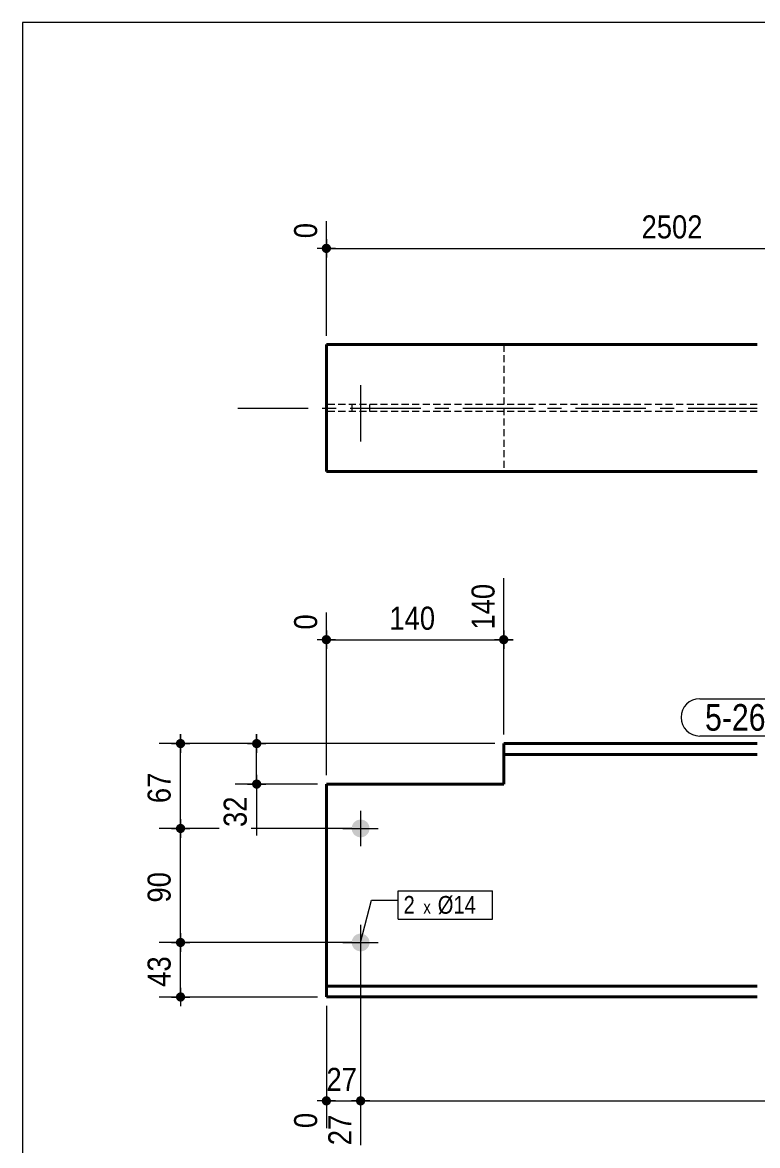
# Model space of a CAD drawing. Header units: millimetres. Extents: x 2 to 287, y 5 to 195.
# Drawn here: x 5 to 87.9, y 68.4 to 195 of the extents above; entities that cross this region are included whole.
import ezdxf

# ---------------------------------------------------------------- set-up
doc = ezdxf.new("R2010")
doc.units = ezdxf.units.MM
for name, pattern in [('AXES', [12.7, 7.9375, -1.5875, 1.5875, -1.5875]), ('CACHE2', [1.190625, 0.79375, -0.396875]), ('INTERROMPUX2', [9.525, 6.35, -3.175])]:
    doc.linetypes.add(name, pattern=pattern)
for name, color, linetype, lineweight in [('Axe', 1, 'Continuous', 0), ('Boulon', 7, 'Continuous', 0), ('Cache', 7, 'Continuous', 0), ('Cotation', 7, 'Continuous', 0), ('Désignation boulon', 3, 'Continuous', 0), ('Feuille dessin', 5, 'Continuous', 0), ('Piece', 2, 'Continuous', 0), ('Repère pièce', 3, 'Continuous', 0)]:
    doc.layers.add(name, color=color, linetype=linetype, lineweight=lineweight)
doc.styles.add('ARIAL', font='ARIAL.TTF')
doc.styles.add('COMIC_SANS_MS', font='COMIC.TTF')

# ---------------------------------------------------------------- blocks, each defined once
blk = doc.blocks.new('*A3')
at = {"layer": 'Boulon'}
for points in [[(42.13, 104.15), (42.13, 104.17), (42.14, 104.2), (42.14, 104.22), (42.14, 104.25), (42.14, 104.27), (42.15, 104.3), (42.15, 104.32), (42.16, 104.34), (42.16, 104.37), (42.17, 104.39), (42.18, 104.41), (42.18, 104.44), (42.19, 104.46), (42.2, 104.48), (42.21, 104.51), (42.22, 104.53), (42.23, 104.55), (42.24, 104.57), (42.25, 104.6), (42.26, 104.62), (42.28, 104.64), (42.29, 104.66), (42.3, 104.68), (42.32, 104.7), (42.33, 104.72), (42.35, 104.74), (42.36, 104.76), (42.38, 104.78), (42.39, 104.8), (42.41, 104.81), (42.43, 104.83), (42.44, 104.85), (42.46, 104.87), (42.48, 104.88), (42.5, 104.9), (42.52, 104.91), (42.54, 104.93), (42.56, 104.94), (42.58, 104.96), (42.6, 104.97), (42.62, 104.98), (42.64, 104.99), (42.66, 105.01), (42.68, 105.02), (42.71, 105.03), (42.73, 105.04), (42.75, 105.05), (42.77, 105.06), (42.8, 105.07), (42.82, 105.07), (42.84, 105.08), (42.87, 105.09), (42.89, 105.09), (42.91, 105.1), (42.94, 105.11), (42.96, 105.11), (42.99, 105.11), (43.01, 105.12), (43.04, 105.12), (43.06, 105.12), (43.08, 105.12), (43.11, 105.12), (43.13, 105.12), (43.16, 105.12), (43.18, 105.12), (43.21, 105.12), (43.23, 105.12), (43.26, 105.12), (43.28, 105.11), (43.3, 105.11), (43.33, 105.11), (43.35, 105.1), (43.38, 105.09), (43.4, 105.09), (43.42, 105.08), (43.45, 105.07), (43.47, 105.07), (43.49, 105.06), (43.52, 105.05), (43.54, 105.04), (43.56, 105.03), (43.58, 105.02), (43.6, 105.01), (43.63, 104.99), (43.65, 104.98), (43.67, 104.97), (43.69, 104.96), (43.71, 104.94), (43.73, 104.93), (43.75, 104.91), (43.77, 104.9), (43.79, 104.88), (43.8, 104.87), (43.82, 104.85), (43.84, 104.83), (43.86, 104.81), (43.87, 104.8), (43.89, 104.78), (43.91, 104.76), (43.92, 104.74), (43.94, 104.72), (43.95, 104.7), (43.96, 104.68), (43.98, 104.66), (43.99, 104.64), (44, 104.62), (44.02, 104.6), (44.03, 104.57), (44.04, 104.55), (44.05, 104.53), (44.06, 104.51), (44.07, 104.48), (44.07, 104.46), (44.08, 104.44), (44.09, 104.41), (44.1, 104.39), (44.1, 104.37), (44.11, 104.34), (44.11, 104.32), (44.12, 104.3), (44.12, 104.27), (44.13, 104.25), (44.13, 104.22), (44.13, 104.2), (44.13, 104.17), (44.13, 104.15), (44.13, 104.12), (44.13, 104.1), (44.13, 104.08), (44.13, 104.05), (44.13, 104.03), (44.13, 104), (44.12, 103.98), (44.12, 103.95), (44.11, 103.93), (44.11, 103.91), (44.1, 103.88), (44.1, 103.86), (44.09, 103.83), (44.08, 103.81), (44.07, 103.79), (44.07, 103.76), (44.06, 103.74), (44.05, 103.72), (44.04, 103.7), (44.03, 103.67), (44.02, 103.65), (44, 103.63), (43.99, 103.61), (43.98, 103.59), (43.96, 103.57), (43.95, 103.55), (43.94, 103.53), (43.92, 103.51), (43.91, 103.49), (43.89, 103.47), (43.87, 103.45), (43.86, 103.43), (43.84, 103.42), (43.82, 103.4), (43.8, 103.38), (43.79, 103.37), (43.77, 103.35), (43.75, 103.34), (43.73, 103.32), (43.71, 103.31), (43.69, 103.29), (43.67, 103.28), (43.65, 103.27), (43.63, 103.25), (43.6, 103.24), (43.58, 103.23), (43.56, 103.22), (43.54, 103.21), (43.52, 103.2), (43.49, 103.19), (43.47, 103.18), (43.45, 103.17), (43.42, 103.17), (43.4, 103.16), (43.38, 103.15), (43.35, 103.15), (43.33, 103.14), (43.3, 103.14), (43.28, 103.14), (43.26, 103.13), (43.23, 103.13), (43.21, 103.13), (43.18, 103.13), (43.16, 103.12), (43.13, 103.12), (43.11, 103.12), (43.08, 103.13), (43.06, 103.13), (43.04, 103.13), (43.01, 103.13), (42.99, 103.14), (42.96, 103.14), (42.94, 103.14), (42.91, 103.15), (42.89, 103.15), (42.87, 103.16), (42.84, 103.17), (42.82, 103.17), (42.8, 103.18), (42.77, 103.19), (42.75, 103.2), (42.73, 103.21), (42.71, 103.22), (42.68, 103.23), (42.66, 103.24), (42.64, 103.25), (42.62, 103.27), (42.6, 103.28), (42.58, 103.29), (42.56, 103.31), (42.54, 103.32), (42.52, 103.34), (42.5, 103.35), (42.48, 103.37), (42.46, 103.38), (42.44, 103.4), (42.43, 103.42), (42.41, 103.43), (42.39, 103.45), (42.38, 103.47), (42.36, 103.49), (42.35, 103.51), (42.33, 103.53), (42.32, 103.55), (42.3, 103.57), (42.29, 103.59), (42.28, 103.61), (42.26, 103.63), (42.25, 103.65), (42.24, 103.67), (42.23, 103.7), (42.22, 103.72), (42.21, 103.74), (42.2, 103.76), (42.19, 103.79), (42.18, 103.81), (42.18, 103.83), (42.17, 103.86), (42.16, 103.88), (42.16, 103.91), (42.15, 103.93), (42.15, 103.95), (42.14, 103.98), (42.14, 104), (42.14, 104.03), (42.14, 104.05), (42.13, 104.08), (42.13, 104.1), (42.13, 104.12)], [(42.13, 91.29), (42.13, 91.32), (42.14, 91.34), (42.14, 91.37), (42.14, 91.39), (42.14, 91.41), (42.15, 91.44), (42.15, 91.46), (42.16, 91.49), (42.16, 91.51), (42.17, 91.53), (42.18, 91.56), (42.18, 91.58), (42.19, 91.6), (42.2, 91.63), (42.21, 91.65), (42.22, 91.67), (42.23, 91.69), (42.24, 91.72), (42.25, 91.74), (42.26, 91.76), (42.28, 91.78), (42.29, 91.8), (42.3, 91.82), (42.32, 91.84), (42.33, 91.86), (42.35, 91.88), (42.36, 91.9), (42.38, 91.92), (42.39, 91.94), (42.41, 91.96), (42.43, 91.97), (42.44, 91.99), (42.46, 92.01), (42.48, 92.02), (42.5, 92.04), (42.52, 92.06), (42.54, 92.07), (42.56, 92.08), (42.58, 92.1), (42.6, 92.11), (42.62, 92.12), (42.64, 92.14), (42.66, 92.15), (42.68, 92.16), (42.71, 92.17), (42.73, 92.18), (42.75, 92.19), (42.77, 92.2), (42.8, 92.21), (42.82, 92.22), (42.84, 92.22), (42.87, 92.23), (42.89, 92.24), (42.91, 92.24), (42.94, 92.25), (42.96, 92.25), (42.99, 92.26), (43.01, 92.26), (43.04, 92.26), (43.06, 92.26), (43.08, 92.27), (43.11, 92.27), (43.13, 92.27), (43.16, 92.27), (43.18, 92.27), (43.21, 92.26), (43.23, 92.26), (43.26, 92.26), (43.28, 92.26), (43.3, 92.25), (43.33, 92.25), (43.35, 92.24), (43.38, 92.24), (43.4, 92.23), (43.42, 92.22), (43.45, 92.22), (43.47, 92.21), (43.49, 92.2), (43.52, 92.19), (43.54, 92.18), (43.56, 92.17), (43.58, 92.16), (43.6, 92.15), (43.63, 92.14), (43.65, 92.12), (43.67, 92.11), (43.69, 92.1), (43.71, 92.08), (43.73, 92.07), (43.75, 92.06), (43.77, 92.04), (43.79, 92.02), (43.8, 92.01), (43.82, 91.99), (43.84, 91.97), (43.86, 91.96), (43.87, 91.94), (43.89, 91.92), (43.91, 91.9), (43.92, 91.88), (43.94, 91.86), (43.95, 91.84), (43.96, 91.82), (43.98, 91.8), (43.99, 91.78), (44, 91.76), (44.02, 91.74), (44.03, 91.72), (44.04, 91.69), (44.05, 91.67), (44.06, 91.65), (44.07, 91.63), (44.07, 91.6), (44.08, 91.58), (44.09, 91.56), (44.1, 91.53), (44.1, 91.51), (44.11, 91.49), (44.11, 91.46), (44.12, 91.44), (44.12, 91.41), (44.13, 91.39), (44.13, 91.37), (44.13, 91.34), (44.13, 91.32), (44.13, 91.29), (44.13, 91.27), (44.13, 91.24), (44.13, 91.22), (44.13, 91.19), (44.13, 91.17), (44.13, 91.14), (44.12, 91.12), (44.12, 91.1), (44.11, 91.07), (44.11, 91.05), (44.1, 91.02), (44.1, 91), (44.09, 90.98), (44.08, 90.95), (44.07, 90.93), (44.07, 90.91), (44.06, 90.88), (44.05, 90.86), (44.04, 90.84), (44.03, 90.82), (44.02, 90.8), (44, 90.77), (43.99, 90.75), (43.98, 90.73), (43.96, 90.71), (43.95, 90.69), (43.94, 90.67), (43.92, 90.65), (43.91, 90.63), (43.89, 90.61), (43.87, 90.6), (43.86, 90.58), (43.84, 90.56), (43.82, 90.54), (43.8, 90.53), (43.79, 90.51), (43.77, 90.49), (43.75, 90.48), (43.73, 90.46), (43.71, 90.45), (43.69, 90.44), (43.67, 90.42), (43.65, 90.41), (43.63, 90.4), (43.6, 90.39), (43.58, 90.37), (43.56, 90.36), (43.54, 90.35), (43.52, 90.34), (43.49, 90.33), (43.47, 90.33), (43.45, 90.32), (43.42, 90.31), (43.4, 90.3), (43.38, 90.3), (43.35, 90.29), (43.33, 90.29), (43.3, 90.28), (43.28, 90.28), (43.26, 90.27), (43.23, 90.27), (43.21, 90.27), (43.18, 90.27), (43.16, 90.27), (43.13, 90.27), (43.11, 90.27), (43.08, 90.27), (43.06, 90.27), (43.04, 90.27), (43.01, 90.27), (42.99, 90.28), (42.96, 90.28), (42.94, 90.29), (42.91, 90.29), (42.89, 90.3), (42.87, 90.3), (42.84, 90.31), (42.82, 90.32), (42.8, 90.33), (42.77, 90.33), (42.75, 90.34), (42.73, 90.35), (42.71, 90.36), (42.68, 90.37), (42.66, 90.39), (42.64, 90.4), (42.62, 90.41), (42.6, 90.42), (42.58, 90.44), (42.56, 90.45), (42.54, 90.46), (42.52, 90.48), (42.5, 90.49), (42.48, 90.51), (42.46, 90.53), (42.44, 90.54), (42.43, 90.56), (42.41, 90.58), (42.39, 90.6), (42.38, 90.61), (42.36, 90.63), (42.35, 90.65), (42.33, 90.67), (42.32, 90.69), (42.3, 90.71), (42.29, 90.73), (42.28, 90.75), (42.26, 90.77), (42.25, 90.8), (42.24, 90.82), (42.23, 90.84), (42.22, 90.86), (42.21, 90.88), (42.2, 90.91), (42.19, 90.93), (42.18, 90.95), (42.18, 90.98), (42.17, 91), (42.16, 91.02), (42.16, 91.05), (42.15, 91.07), (42.15, 91.1), (42.14, 91.12), (42.14, 91.14), (42.14, 91.17), (42.14, 91.19), (42.13, 91.22), (42.13, 91.24), (42.13, 91.27)]]:
    blk.add_hatch(color=256, dxfattribs=at).paths.add_polyline_path(points, flags=17)
at = {"layer": 'Boulon', "linetype": 'Continuous', "lineweight": 0}
for p, q in [((43.13, 106.12), (43.13, 102.12)), ((41.13, 104.12), (45.13, 104.12)), ((43.13, 93.27), (43.13, 89.27)), ((41.13, 91.27), (45.13, 91.27))]:
    blk.add_line(p, q, dxfattribs=at)
blk = doc.blocks.new('*A4')
at = {"layer": 'Piece', "color": 2, "linetype": 'Continuous', "lineweight": 40}
for p, q in [((87.846494, 113.695705), (59.275065, 113.695705)), ((59.275065, 113.695705), (59.275065, 112.48142)), ((59.275065, 112.48142), (59.275065, 109.124277)), ((87.846494, 112.48142), (59.275065, 112.48142)), ((59.275065, 109.124277), (39.273706, 109.124277)), ((39.273706, 109.124277), (39.273706, 85.124277)), ((87.846494, 86.338562), (39.273706, 86.338562)), ((39.273706, 85.124277), (87.846494, 85.124277))]:
    blk.add_line(p, q, dxfattribs=at)
blk = doc.blocks.new('*A7')
at = {"layer": 'Boulon', "linetype": 'INTERROMPUX2', "lineweight": 0}
for p, q in [((43.133411, 154.100579), (43.133411, 147.243436)), ((43.133411, 154.100579), (43.133411, 147.243436)), ((42.133411, 151.929151), (42.133411, 151.129151)), ((42.133411, 151.929151), (42.133411, 151.129151)), ((44.133411, 151.929151), (44.133411, 151.129151)), ((44.133411, 151.929151), (44.133411, 151.129151))]:
    blk.add_line(p, q, dxfattribs=at)
blk = doc.blocks.new('*A8')
at = {"layer": 'Axe', "color": 1, "linetype": 'AXES', "lineweight": 15}
blk.add_line((29.273706, 151.529151), (87.846494, 151.529151), dxfattribs=at)
at = {"layer": 'Cache', "color": 7, "linetype": 'CACHE2', "lineweight": 20}
for p, q in [((59.275065, 158.672008), (59.275065, 144.386293)), ((87.846494, 151.929151), (39.273706, 151.929151)), ((87.846494, 151.129151), (39.273706, 151.129151))]:
    blk.add_line(p, q, dxfattribs=at)
at = {"layer": 'Piece', "color": 2, "linetype": 'Continuous', "lineweight": 40}
for p, q in [((39.273706, 158.672008), (39.273706, 144.386293)), ((87.846494, 158.672008), (39.273706, 158.672008)), ((39.273706, 144.386293), (87.846494, 144.386293))]:
    blk.add_line(p, q, dxfattribs=at)
blk = doc.blocks.new('*A9')
at = {"layer": 'Feuille dessin', "linetype": 'Continuous', "lineweight": 0}
for p, q in [((282, 195), (5, 195)), ((5, 195), (5, 5))]:
    blk.add_line(p, q, dxfattribs=at)
blk = doc.blocks.new('*A14')
at = {"layer": 'Cotation'}
for points in [[(31.39, 113.18), (31.36, 113.18), (31.34, 113.18), (31.31, 113.19), (31.29, 113.19), (31.26, 113.2), (31.24, 113.21), (31.21, 113.22), (31.19, 113.23), (31.17, 113.24), (31.15, 113.25), (31.12, 113.26), (31.1, 113.28), (31.08, 113.29), (31.06, 113.31), (31.05, 113.33), (31.03, 113.35), (31.01, 113.37), (31, 113.39), (30.98, 113.41), (30.97, 113.43), (30.95, 113.45), (30.94, 113.47), (30.93, 113.5), (30.92, 113.52), (30.92, 113.54), (30.91, 113.57), (30.9, 113.59), (30.9, 113.62), (30.9, 113.64), (30.89, 113.67), (30.89, 113.7), (30.89, 113.72), (30.9, 113.75), (30.9, 113.77), (30.9, 113.8), (30.91, 113.82), (30.92, 113.85), (30.92, 113.87), (30.93, 113.89), (30.94, 113.92), (30.95, 113.94), (30.97, 113.96), (30.98, 113.98), (31, 114.01), (31.01, 114.03), (31.03, 114.04), (31.05, 114.06), (31.06, 114.08), (31.08, 114.1), (31.1, 114.11), (31.12, 114.13), (31.15, 114.14), (31.17, 114.15), (31.19, 114.17), (31.21, 114.18), (31.24, 114.19), (31.26, 114.19), (31.29, 114.2), (31.31, 114.21), (31.34, 114.21), (31.36, 114.21), (31.39, 114.22), (31.41, 114.22), (31.44, 114.22), (31.46, 114.21), (31.49, 114.21), (31.51, 114.21), (31.54, 114.2), (31.56, 114.19), (31.59, 114.19), (31.61, 114.18), (31.64, 114.17), (31.66, 114.15), (31.68, 114.14), (31.7, 114.13), (31.72, 114.11), (31.74, 114.1), (31.76, 114.08), (31.78, 114.06), (31.8, 114.04), (31.82, 114.03), (31.83, 114.01), (31.85, 113.98), (31.86, 113.96), (31.87, 113.94), (31.88, 113.92), (31.89, 113.89), (31.9, 113.87), (31.91, 113.85), (31.92, 113.82), (31.92, 113.8), (31.93, 113.77), (31.93, 113.75), (31.93, 113.72), (31.93, 113.7), (31.93, 113.67), (31.93, 113.64), (31.93, 113.62), (31.92, 113.59), (31.92, 113.57), (31.91, 113.54), (31.9, 113.52), (31.89, 113.5), (31.88, 113.47), (31.87, 113.45), (31.86, 113.43), (31.85, 113.41), (31.83, 113.39), (31.82, 113.37), (31.8, 113.35), (31.78, 113.33), (31.76, 113.31), (31.74, 113.29), (31.72, 113.28), (31.7, 113.26), (31.68, 113.25), (31.66, 113.24), (31.64, 113.23), (31.61, 113.22), (31.59, 113.21), (31.56, 113.2), (31.54, 113.19), (31.51, 113.19), (31.49, 113.18), (31.46, 113.18), (31.44, 113.18), (31.41, 113.18)], [(31.39, 108.6), (31.36, 108.61), (31.34, 108.61), (31.31, 108.61), (31.29, 108.62), (31.26, 108.63), (31.24, 108.63), (31.21, 108.64), (31.19, 108.65), (31.17, 108.67), (31.15, 108.68), (31.12, 108.69), (31.1, 108.71), (31.08, 108.72), (31.06, 108.74), (31.05, 108.76), (31.03, 108.78), (31.01, 108.79), (31, 108.81), (30.98, 108.84), (30.97, 108.86), (30.95, 108.88), (30.94, 108.9), (30.93, 108.93), (30.92, 108.95), (30.92, 108.97), (30.91, 109), (30.9, 109.02), (30.9, 109.05), (30.9, 109.07), (30.89, 109.1), (30.89, 109.12), (30.89, 109.15), (30.9, 109.18), (30.9, 109.2), (30.9, 109.23), (30.91, 109.25), (30.92, 109.28), (30.92, 109.3), (30.93, 109.32), (30.94, 109.35), (30.95, 109.37), (30.97, 109.39), (30.98, 109.41), (31, 109.43), (31.01, 109.45), (31.03, 109.47), (31.05, 109.49), (31.06, 109.51), (31.08, 109.53), (31.1, 109.54), (31.12, 109.56), (31.15, 109.57), (31.17, 109.58), (31.19, 109.59), (31.21, 109.6), (31.24, 109.61), (31.26, 109.62), (31.29, 109.63), (31.31, 109.63), (31.34, 109.64), (31.36, 109.64), (31.39, 109.64), (31.41, 109.64), (31.44, 109.64), (31.46, 109.64), (31.49, 109.64), (31.51, 109.63), (31.54, 109.63), (31.56, 109.62), (31.59, 109.61), (31.61, 109.6), (31.64, 109.59), (31.66, 109.58), (31.68, 109.57), (31.7, 109.56), (31.72, 109.54), (31.74, 109.53), (31.76, 109.51), (31.78, 109.49), (31.8, 109.47), (31.82, 109.45), (31.83, 109.43), (31.85, 109.41), (31.86, 109.39), (31.87, 109.37), (31.88, 109.35), (31.89, 109.32), (31.9, 109.3), (31.91, 109.28), (31.92, 109.25), (31.92, 109.23), (31.93, 109.2), (31.93, 109.18), (31.93, 109.15), (31.93, 109.12), (31.93, 109.1), (31.93, 109.07), (31.93, 109.05), (31.92, 109.02), (31.92, 109), (31.91, 108.97), (31.9, 108.95), (31.89, 108.93), (31.88, 108.9), (31.87, 108.88), (31.86, 108.86), (31.85, 108.84), (31.83, 108.81), (31.82, 108.79), (31.8, 108.78), (31.78, 108.76), (31.76, 108.74), (31.74, 108.72), (31.72, 108.71), (31.7, 108.69), (31.68, 108.68), (31.66, 108.67), (31.64, 108.65), (31.61, 108.64), (31.59, 108.63), (31.56, 108.63), (31.54, 108.62), (31.51, 108.61), (31.49, 108.61), (31.46, 108.61), (31.44, 108.6), (31.41, 108.6)]]:
    blk.add_hatch(color=256, dxfattribs=at).paths.add_polyline_path(points, flags=17)
at = {"layer": 'Cotation', "linetype": 'Continuous', "lineweight": 0}
for p, q in [((31.41, 114.74), (31.41, 112.66)), ((31.41, 113.7), (31.41, 114.74)), ((58.28, 113.7), (28.99, 113.7)), ((30.37, 113.7), (32.45, 113.7)), ((31.41, 109.12), (31.41, 113.7)), ((38.27, 109.12), (28.99, 109.12)), ((30.37, 109.12), (32.45, 109.12)), ((31.41, 110.16), (31.41, 108.08)), ((31.41, 109.12), (31.41, 103.32)), ((31.41, 109.12), (31.41, 103.32))]:
    blk.add_line(p, q, dxfattribs=at)
at = {"layer": 'Cotation'}
for p in [(31.41, 113.7), (31.41, 109.12)]:
    blk.add_point(p, dxfattribs=at)
at = {"layer": 'Cotation', "style": 'ARIAL', "width": 0.85}
blk.add_text('32', height=2.6, rotation=90.0002, dxfattribs=at).set_placement((30.29, 104.29))
blk = doc.blocks.new('*A16')
at = {"layer": 'Cotation'}
for points in [[(22.8, 90.75), (22.78, 90.75), (22.75, 90.75), (22.73, 90.76), (22.7, 90.76), (22.68, 90.77), (22.65, 90.78), (22.63, 90.79), (22.6, 90.8), (22.58, 90.81), (22.56, 90.82), (22.54, 90.83), (22.52, 90.85), (22.5, 90.87), (22.48, 90.88), (22.46, 90.9), (22.44, 90.92), (22.42, 90.94), (22.41, 90.96), (22.39, 90.98), (22.38, 91), (22.37, 91.02), (22.36, 91.04), (22.35, 91.07), (22.34, 91.09), (22.33, 91.12), (22.32, 91.14), (22.32, 91.17), (22.31, 91.19), (22.31, 91.22), (22.31, 91.24), (22.31, 91.27), (22.31, 91.29), (22.31, 91.32), (22.31, 91.34), (22.32, 91.37), (22.32, 91.39), (22.33, 91.42), (22.34, 91.44), (22.35, 91.47), (22.36, 91.49), (22.37, 91.51), (22.38, 91.53), (22.39, 91.56), (22.41, 91.58), (22.42, 91.6), (22.44, 91.62), (22.46, 91.63), (22.48, 91.65), (22.5, 91.67), (22.52, 91.68), (22.54, 91.7), (22.56, 91.71), (22.58, 91.73), (22.6, 91.74), (22.63, 91.75), (22.65, 91.76), (22.68, 91.76), (22.7, 91.77), (22.73, 91.78), (22.75, 91.78), (22.78, 91.78), (22.8, 91.79), (22.83, 91.79), (22.85, 91.79), (22.88, 91.78), (22.9, 91.78), (22.93, 91.78), (22.95, 91.77), (22.98, 91.76), (23, 91.76), (23.03, 91.75), (23.05, 91.74), (23.07, 91.73), (23.09, 91.71), (23.12, 91.7), (23.14, 91.68), (23.16, 91.67), (23.18, 91.65), (23.19, 91.63), (23.21, 91.62), (23.23, 91.6), (23.24, 91.58), (23.26, 91.56), (23.27, 91.53), (23.29, 91.51), (23.3, 91.49), (23.31, 91.47), (23.32, 91.44), (23.32, 91.42), (23.33, 91.39), (23.34, 91.37), (23.34, 91.34), (23.34, 91.32), (23.35, 91.29), (23.35, 91.27), (23.35, 91.24), (23.34, 91.22), (23.34, 91.19), (23.34, 91.17), (23.33, 91.14), (23.32, 91.12), (23.32, 91.09), (23.31, 91.07), (23.3, 91.04), (23.29, 91.02), (23.27, 91), (23.26, 90.98), (23.24, 90.96), (23.23, 90.94), (23.21, 90.92), (23.19, 90.9), (23.18, 90.88), (23.16, 90.87), (23.14, 90.85), (23.12, 90.83), (23.09, 90.82), (23.07, 90.81), (23.05, 90.8), (23.03, 90.79), (23, 90.78), (22.98, 90.77), (22.95, 90.76), (22.93, 90.76), (22.9, 90.75), (22.88, 90.75), (22.85, 90.75), (22.83, 90.75)], [(22.8, 84.6), (22.78, 84.61), (22.75, 84.61), (22.73, 84.61), (22.7, 84.62), (22.68, 84.63), (22.65, 84.63), (22.63, 84.64), (22.6, 84.65), (22.58, 84.67), (22.56, 84.68), (22.54, 84.69), (22.52, 84.71), (22.5, 84.72), (22.48, 84.74), (22.46, 84.76), (22.44, 84.78), (22.42, 84.79), (22.41, 84.81), (22.39, 84.84), (22.38, 84.86), (22.37, 84.88), (22.36, 84.9), (22.35, 84.93), (22.34, 84.95), (22.33, 84.97), (22.32, 85), (22.32, 85.02), (22.31, 85.05), (22.31, 85.07), (22.31, 85.1), (22.31, 85.12), (22.31, 85.15), (22.31, 85.18), (22.31, 85.2), (22.32, 85.23), (22.32, 85.25), (22.33, 85.28), (22.34, 85.3), (22.35, 85.32), (22.36, 85.35), (22.37, 85.37), (22.38, 85.39), (22.39, 85.41), (22.41, 85.43), (22.42, 85.45), (22.44, 85.47), (22.46, 85.49), (22.48, 85.51), (22.5, 85.53), (22.52, 85.54), (22.54, 85.56), (22.56, 85.57), (22.58, 85.58), (22.6, 85.59), (22.63, 85.6), (22.65, 85.61), (22.68, 85.62), (22.7, 85.63), (22.73, 85.63), (22.75, 85.64), (22.78, 85.64), (22.8, 85.64), (22.83, 85.64), (22.85, 85.64), (22.88, 85.64), (22.9, 85.64), (22.93, 85.63), (22.95, 85.63), (22.98, 85.62), (23, 85.61), (23.03, 85.6), (23.05, 85.59), (23.07, 85.58), (23.09, 85.57), (23.12, 85.56), (23.14, 85.54), (23.16, 85.53), (23.18, 85.51), (23.19, 85.49), (23.21, 85.47), (23.23, 85.45), (23.24, 85.43), (23.26, 85.41), (23.27, 85.39), (23.29, 85.37), (23.3, 85.35), (23.31, 85.32), (23.32, 85.3), (23.32, 85.28), (23.33, 85.25), (23.34, 85.23), (23.34, 85.2), (23.34, 85.18), (23.35, 85.15), (23.35, 85.12), (23.35, 85.1), (23.34, 85.07), (23.34, 85.05), (23.34, 85.02), (23.33, 85), (23.32, 84.97), (23.32, 84.95), (23.31, 84.93), (23.3, 84.9), (23.29, 84.88), (23.27, 84.86), (23.26, 84.84), (23.24, 84.81), (23.23, 84.79), (23.21, 84.78), (23.19, 84.76), (23.18, 84.74), (23.16, 84.72), (23.14, 84.71), (23.12, 84.69), (23.09, 84.68), (23.07, 84.67), (23.05, 84.65), (23.03, 84.64), (23, 84.63), (22.98, 84.63), (22.95, 84.62), (22.93, 84.61), (22.9, 84.61), (22.88, 84.61), (22.85, 84.6), (22.83, 84.6)]]:
    blk.add_hatch(color=256, dxfattribs=at).paths.add_polyline_path(points, flags=17)
at = {"layer": 'Cotation', "linetype": 'Continuous', "lineweight": 0}
for p, q in [((42.13, 91.27), (20.41, 91.27)), ((21.79, 91.27), (23.87, 91.27)), ((22.83, 92.31), (22.83, 90.23)), ((22.83, 91.27), (22.83, 92.31)), ((22.83, 85.12), (22.83, 91.27)), ((22.83, 86.16), (22.83, 84.08)), ((38.27, 85.12), (20.41, 85.12)), ((21.79, 85.12), (23.87, 85.12)), ((22.83, 85.12), (22.83, 84.08))]:
    blk.add_line(p, q, dxfattribs=at)
at = {"layer": 'Cotation'}
for p in [(22.83, 91.27), (22.83, 85.12)]:
    blk.add_point(p, dxfattribs=at)
at = {"layer": 'Cotation', "style": 'ARIAL', "width": 0.85}
blk.add_text('43', height=2.6, rotation=90.0002, dxfattribs=at).set_placement((21.71, 86.27))
blk = doc.blocks.new('*A17')
at = {"layer": 'Cotation'}
for points in [[(22.8, 103.6), (22.78, 103.61), (22.75, 103.61), (22.73, 103.61), (22.7, 103.62), (22.68, 103.63), (22.65, 103.63), (22.63, 103.64), (22.6, 103.65), (22.58, 103.67), (22.56, 103.68), (22.54, 103.69), (22.52, 103.71), (22.5, 103.72), (22.48, 103.74), (22.46, 103.76), (22.44, 103.78), (22.42, 103.79), (22.41, 103.81), (22.39, 103.84), (22.38, 103.86), (22.37, 103.88), (22.36, 103.9), (22.35, 103.93), (22.34, 103.95), (22.33, 103.97), (22.32, 104), (22.32, 104.02), (22.31, 104.05), (22.31, 104.07), (22.31, 104.1), (22.31, 104.12), (22.31, 104.15), (22.31, 104.18), (22.31, 104.2), (22.32, 104.23), (22.32, 104.25), (22.33, 104.28), (22.34, 104.3), (22.35, 104.32), (22.36, 104.35), (22.37, 104.37), (22.38, 104.39), (22.39, 104.41), (22.41, 104.43), (22.42, 104.45), (22.44, 104.47), (22.46, 104.49), (22.48, 104.51), (22.5, 104.53), (22.52, 104.54), (22.54, 104.56), (22.56, 104.57), (22.58, 104.58), (22.6, 104.59), (22.63, 104.6), (22.65, 104.61), (22.68, 104.62), (22.7, 104.63), (22.73, 104.63), (22.75, 104.64), (22.78, 104.64), (22.8, 104.64), (22.83, 104.64), (22.85, 104.64), (22.88, 104.64), (22.9, 104.64), (22.93, 104.63), (22.95, 104.63), (22.98, 104.62), (23, 104.61), (23.03, 104.6), (23.05, 104.59), (23.07, 104.58), (23.09, 104.57), (23.12, 104.56), (23.14, 104.54), (23.16, 104.53), (23.18, 104.51), (23.19, 104.49), (23.21, 104.47), (23.23, 104.45), (23.24, 104.43), (23.26, 104.41), (23.27, 104.39), (23.29, 104.37), (23.3, 104.35), (23.31, 104.32), (23.32, 104.3), (23.32, 104.28), (23.33, 104.25), (23.34, 104.23), (23.34, 104.2), (23.34, 104.18), (23.35, 104.15), (23.35, 104.12), (23.35, 104.1), (23.34, 104.07), (23.34, 104.05), (23.34, 104.02), (23.33, 104), (23.32, 103.97), (23.32, 103.95), (23.31, 103.93), (23.3, 103.9), (23.29, 103.88), (23.27, 103.86), (23.26, 103.84), (23.24, 103.81), (23.23, 103.79), (23.21, 103.78), (23.19, 103.76), (23.18, 103.74), (23.16, 103.72), (23.14, 103.71), (23.12, 103.69), (23.09, 103.68), (23.07, 103.67), (23.05, 103.65), (23.03, 103.64), (23, 103.63), (22.98, 103.63), (22.95, 103.62), (22.93, 103.61), (22.9, 103.61), (22.88, 103.61), (22.85, 103.6), (22.83, 103.6)], [(22.8, 90.75), (22.78, 90.75), (22.75, 90.75), (22.73, 90.76), (22.7, 90.76), (22.68, 90.77), (22.65, 90.78), (22.63, 90.79), (22.6, 90.8), (22.58, 90.81), (22.56, 90.82), (22.54, 90.83), (22.52, 90.85), (22.5, 90.87), (22.48, 90.88), (22.46, 90.9), (22.44, 90.92), (22.42, 90.94), (22.41, 90.96), (22.39, 90.98), (22.38, 91), (22.37, 91.02), (22.36, 91.04), (22.35, 91.07), (22.34, 91.09), (22.33, 91.12), (22.32, 91.14), (22.32, 91.17), (22.31, 91.19), (22.31, 91.22), (22.31, 91.24), (22.31, 91.27), (22.31, 91.29), (22.31, 91.32), (22.31, 91.34), (22.32, 91.37), (22.32, 91.39), (22.33, 91.42), (22.34, 91.44), (22.35, 91.47), (22.36, 91.49), (22.37, 91.51), (22.38, 91.53), (22.39, 91.56), (22.41, 91.58), (22.42, 91.6), (22.44, 91.62), (22.46, 91.63), (22.48, 91.65), (22.5, 91.67), (22.52, 91.68), (22.54, 91.7), (22.56, 91.71), (22.58, 91.73), (22.6, 91.74), (22.63, 91.75), (22.65, 91.76), (22.68, 91.76), (22.7, 91.77), (22.73, 91.78), (22.75, 91.78), (22.78, 91.78), (22.8, 91.79), (22.83, 91.79), (22.85, 91.79), (22.88, 91.78), (22.9, 91.78), (22.93, 91.78), (22.95, 91.77), (22.98, 91.76), (23, 91.76), (23.03, 91.75), (23.05, 91.74), (23.07, 91.73), (23.09, 91.71), (23.12, 91.7), (23.14, 91.68), (23.16, 91.67), (23.18, 91.65), (23.19, 91.63), (23.21, 91.62), (23.23, 91.6), (23.24, 91.58), (23.26, 91.56), (23.27, 91.53), (23.29, 91.51), (23.3, 91.49), (23.31, 91.47), (23.32, 91.44), (23.32, 91.42), (23.33, 91.39), (23.34, 91.37), (23.34, 91.34), (23.34, 91.32), (23.35, 91.29), (23.35, 91.27), (23.35, 91.24), (23.34, 91.22), (23.34, 91.19), (23.34, 91.17), (23.33, 91.14), (23.32, 91.12), (23.32, 91.09), (23.31, 91.07), (23.3, 91.04), (23.29, 91.02), (23.27, 91), (23.26, 90.98), (23.24, 90.96), (23.23, 90.94), (23.21, 90.92), (23.19, 90.9), (23.18, 90.88), (23.16, 90.87), (23.14, 90.85), (23.12, 90.83), (23.09, 90.82), (23.07, 90.81), (23.05, 90.8), (23.03, 90.79), (23, 90.78), (22.98, 90.77), (22.95, 90.76), (22.93, 90.76), (22.9, 90.75), (22.88, 90.75), (22.85, 90.75), (22.83, 90.75)]]:
    blk.add_hatch(color=256, dxfattribs=at).paths.add_polyline_path(points, flags=17)
at = {"layer": 'Cotation', "linetype": 'Continuous', "lineweight": 0}
for p, q in [((22.83, 105.16), (22.83, 103.08)), ((22.83, 104.12), (22.83, 105.16)), ((27.17, 104.12), (20.41, 104.12)), ((21.79, 104.12), (23.87, 104.12)), ((22.83, 91.27), (22.83, 104.12)), ((42.13, 104.12), (30.81, 104.12)), ((42.13, 91.27), (20.41, 91.27)), ((21.79, 91.27), (23.87, 91.27)), ((22.83, 92.31), (22.83, 90.23)), ((22.83, 91.27), (22.83, 90.23))]:
    blk.add_line(p, q, dxfattribs=at)
at = {"layer": 'Cotation'}
for p in [(22.83, 104.12), (22.83, 91.27)]:
    blk.add_point(p, dxfattribs=at)
at = {"layer": 'Cotation', "style": 'ARIAL', "width": 0.85}
blk.add_text('90', height=2.6, rotation=90.0002, dxfattribs=at).set_placement((21.71, 95.77))
blk = doc.blocks.new('*A18')
at = {"layer": 'Cotation'}
for points in [[(22.8, 113.18), (22.78, 113.18), (22.75, 113.18), (22.73, 113.19), (22.7, 113.19), (22.68, 113.2), (22.65, 113.21), (22.63, 113.22), (22.6, 113.23), (22.58, 113.24), (22.56, 113.25), (22.54, 113.26), (22.52, 113.28), (22.5, 113.29), (22.48, 113.31), (22.46, 113.33), (22.44, 113.35), (22.42, 113.37), (22.41, 113.39), (22.39, 113.41), (22.38, 113.43), (22.37, 113.45), (22.36, 113.47), (22.35, 113.5), (22.34, 113.52), (22.33, 113.54), (22.32, 113.57), (22.32, 113.59), (22.31, 113.62), (22.31, 113.64), (22.31, 113.67), (22.31, 113.7), (22.31, 113.72), (22.31, 113.75), (22.31, 113.77), (22.32, 113.8), (22.32, 113.82), (22.33, 113.85), (22.34, 113.87), (22.35, 113.89), (22.36, 113.92), (22.37, 113.94), (22.38, 113.96), (22.39, 113.98), (22.41, 114.01), (22.42, 114.03), (22.44, 114.04), (22.46, 114.06), (22.48, 114.08), (22.5, 114.1), (22.52, 114.11), (22.54, 114.13), (22.56, 114.14), (22.58, 114.15), (22.6, 114.17), (22.63, 114.18), (22.65, 114.19), (22.68, 114.19), (22.7, 114.2), (22.73, 114.21), (22.75, 114.21), (22.78, 114.21), (22.8, 114.22), (22.83, 114.22), (22.85, 114.22), (22.88, 114.21), (22.9, 114.21), (22.93, 114.21), (22.95, 114.2), (22.98, 114.19), (23, 114.19), (23.03, 114.18), (23.05, 114.17), (23.07, 114.15), (23.09, 114.14), (23.12, 114.13), (23.14, 114.11), (23.16, 114.1), (23.18, 114.08), (23.19, 114.06), (23.21, 114.04), (23.23, 114.03), (23.24, 114.01), (23.26, 113.98), (23.27, 113.96), (23.29, 113.94), (23.3, 113.92), (23.31, 113.89), (23.32, 113.87), (23.32, 113.85), (23.33, 113.82), (23.34, 113.8), (23.34, 113.77), (23.34, 113.75), (23.35, 113.72), (23.35, 113.7), (23.35, 113.67), (23.34, 113.64), (23.34, 113.62), (23.34, 113.59), (23.33, 113.57), (23.32, 113.54), (23.32, 113.52), (23.31, 113.5), (23.3, 113.47), (23.29, 113.45), (23.27, 113.43), (23.26, 113.41), (23.24, 113.39), (23.23, 113.37), (23.21, 113.35), (23.19, 113.33), (23.18, 113.31), (23.16, 113.29), (23.14, 113.28), (23.12, 113.26), (23.09, 113.25), (23.07, 113.24), (23.05, 113.23), (23.03, 113.22), (23, 113.21), (22.98, 113.2), (22.95, 113.19), (22.93, 113.19), (22.9, 113.18), (22.88, 113.18), (22.85, 113.18), (22.83, 113.18)], [(22.8, 103.6), (22.78, 103.61), (22.75, 103.61), (22.73, 103.61), (22.7, 103.62), (22.68, 103.63), (22.65, 103.63), (22.63, 103.64), (22.6, 103.65), (22.58, 103.67), (22.56, 103.68), (22.54, 103.69), (22.52, 103.71), (22.5, 103.72), (22.48, 103.74), (22.46, 103.76), (22.44, 103.78), (22.42, 103.79), (22.41, 103.81), (22.39, 103.84), (22.38, 103.86), (22.37, 103.88), (22.36, 103.9), (22.35, 103.93), (22.34, 103.95), (22.33, 103.97), (22.32, 104), (22.32, 104.02), (22.31, 104.05), (22.31, 104.07), (22.31, 104.1), (22.31, 104.12), (22.31, 104.15), (22.31, 104.18), (22.31, 104.2), (22.32, 104.23), (22.32, 104.25), (22.33, 104.28), (22.34, 104.3), (22.35, 104.32), (22.36, 104.35), (22.37, 104.37), (22.38, 104.39), (22.39, 104.41), (22.41, 104.43), (22.42, 104.45), (22.44, 104.47), (22.46, 104.49), (22.48, 104.51), (22.5, 104.53), (22.52, 104.54), (22.54, 104.56), (22.56, 104.57), (22.58, 104.58), (22.6, 104.59), (22.63, 104.6), (22.65, 104.61), (22.68, 104.62), (22.7, 104.63), (22.73, 104.63), (22.75, 104.64), (22.78, 104.64), (22.8, 104.64), (22.83, 104.64), (22.85, 104.64), (22.88, 104.64), (22.9, 104.64), (22.93, 104.63), (22.95, 104.63), (22.98, 104.62), (23, 104.61), (23.03, 104.6), (23.05, 104.59), (23.07, 104.58), (23.09, 104.57), (23.12, 104.56), (23.14, 104.54), (23.16, 104.53), (23.18, 104.51), (23.19, 104.49), (23.21, 104.47), (23.23, 104.45), (23.24, 104.43), (23.26, 104.41), (23.27, 104.39), (23.29, 104.37), (23.3, 104.35), (23.31, 104.32), (23.32, 104.3), (23.32, 104.28), (23.33, 104.25), (23.34, 104.23), (23.34, 104.2), (23.34, 104.18), (23.35, 104.15), (23.35, 104.12), (23.35, 104.1), (23.34, 104.07), (23.34, 104.05), (23.34, 104.02), (23.33, 104), (23.32, 103.97), (23.32, 103.95), (23.31, 103.93), (23.3, 103.9), (23.29, 103.88), (23.27, 103.86), (23.26, 103.84), (23.24, 103.81), (23.23, 103.79), (23.21, 103.78), (23.19, 103.76), (23.18, 103.74), (23.16, 103.72), (23.14, 103.71), (23.12, 103.69), (23.09, 103.68), (23.07, 103.67), (23.05, 103.65), (23.03, 103.64), (23, 103.63), (22.98, 103.63), (22.95, 103.62), (22.93, 103.61), (22.9, 103.61), (22.88, 103.61), (22.85, 103.6), (22.83, 103.6)]]:
    blk.add_hatch(color=256, dxfattribs=at).paths.add_polyline_path(points, flags=17)
at = {"layer": 'Cotation', "linetype": 'Continuous', "lineweight": 0}
for p, q in [((22.83, 114.74), (22.83, 112.66)), ((22.83, 113.7), (22.83, 114.74)), ((58.28, 113.7), (20.41, 113.7)), ((21.79, 113.7), (23.87, 113.7)), ((22.83, 104.12), (22.83, 113.7)), ((22.83, 105.16), (22.83, 103.08)), ((27.17, 104.12), (20.41, 104.12)), ((21.79, 104.12), (23.87, 104.12)), ((22.83, 104.12), (22.83, 103.08)), ((42.13, 104.12), (30.81, 104.12))]:
    blk.add_line(p, q, dxfattribs=at)
at = {"layer": 'Cotation'}
for p in [(22.83, 113.7), (22.83, 104.12)]:
    blk.add_point(p, dxfattribs=at)
at = {"layer": 'Cotation', "style": 'ARIAL', "width": 0.85}
blk.add_text('67', height=2.6, rotation=90.0002, dxfattribs=at).set_placement((21.71, 106.98))
blk = doc.blocks.new('*A22')
at = {"layer": 'Cotation'}
for points in [[(39.25, 124.89), (39.22, 124.89), (39.2, 124.9), (39.17, 124.9), (39.15, 124.91), (39.12, 124.91), (39.1, 124.92), (39.07, 124.93), (39.05, 124.94), (39.03, 124.95), (39.01, 124.96), (38.98, 124.98), (38.96, 124.99), (38.94, 125.01), (38.92, 125.02), (38.91, 125.04), (38.89, 125.06), (38.87, 125.08), (38.86, 125.1), (38.84, 125.12), (38.83, 125.14), (38.82, 125.16), (38.8, 125.19), (38.79, 125.21), (38.78, 125.23), (38.78, 125.26), (38.77, 125.28), (38.76, 125.31), (38.76, 125.33), (38.76, 125.36), (38.75, 125.38), (38.75, 125.41), (38.75, 125.44), (38.76, 125.46), (38.76, 125.49), (38.76, 125.51), (38.77, 125.54), (38.78, 125.56), (38.78, 125.59), (38.79, 125.61), (38.8, 125.63), (38.82, 125.66), (38.83, 125.68), (38.84, 125.7), (38.86, 125.72), (38.87, 125.74), (38.89, 125.76), (38.91, 125.78), (38.92, 125.8), (38.94, 125.81), (38.96, 125.83), (38.98, 125.84), (39.01, 125.86), (39.03, 125.87), (39.05, 125.88), (39.07, 125.89), (39.1, 125.9), (39.12, 125.91), (39.15, 125.91), (39.17, 125.92), (39.2, 125.92), (39.22, 125.93), (39.25, 125.93), (39.27, 125.93), (39.3, 125.93), (39.32, 125.93), (39.35, 125.92), (39.38, 125.92), (39.4, 125.91), (39.42, 125.91), (39.45, 125.9), (39.47, 125.89), (39.5, 125.88), (39.52, 125.87), (39.54, 125.86), (39.56, 125.84), (39.58, 125.83), (39.6, 125.81), (39.62, 125.8), (39.64, 125.78), (39.66, 125.76), (39.68, 125.74), (39.69, 125.72), (39.71, 125.7), (39.72, 125.68), (39.73, 125.66), (39.74, 125.63), (39.75, 125.61), (39.76, 125.59), (39.77, 125.56), (39.78, 125.54), (39.78, 125.51), (39.79, 125.49), (39.79, 125.46), (39.79, 125.44), (39.79, 125.41), (39.79, 125.38), (39.79, 125.36), (39.79, 125.33), (39.78, 125.31), (39.78, 125.28), (39.77, 125.26), (39.76, 125.23), (39.75, 125.21), (39.74, 125.19), (39.73, 125.16), (39.72, 125.14), (39.71, 125.12), (39.69, 125.1), (39.68, 125.08), (39.66, 125.06), (39.64, 125.04), (39.62, 125.02), (39.6, 125.01), (39.58, 124.99), (39.56, 124.98), (39.54, 124.96), (39.52, 124.95), (39.5, 124.94), (39.47, 124.93), (39.45, 124.92), (39.42, 124.91), (39.4, 124.91), (39.38, 124.9), (39.35, 124.9), (39.32, 124.89), (39.3, 124.89), (39.27, 124.89)], [(59.25, 124.89), (59.22, 124.89), (59.2, 124.9), (59.17, 124.9), (59.15, 124.91), (59.12, 124.91), (59.1, 124.92), (59.08, 124.93), (59.05, 124.94), (59.03, 124.95), (59.01, 124.96), (58.99, 124.98), (58.97, 124.99), (58.95, 125.01), (58.93, 125.02), (58.91, 125.04), (58.89, 125.06), (58.87, 125.08), (58.86, 125.1), (58.84, 125.12), (58.83, 125.14), (58.82, 125.16), (58.8, 125.19), (58.79, 125.21), (58.79, 125.23), (58.78, 125.26), (58.77, 125.28), (58.77, 125.31), (58.76, 125.33), (58.76, 125.36), (58.76, 125.38), (58.76, 125.41), (58.76, 125.44), (58.76, 125.46), (58.76, 125.49), (58.77, 125.51), (58.77, 125.54), (58.78, 125.56), (58.79, 125.59), (58.79, 125.61), (58.8, 125.63), (58.82, 125.66), (58.83, 125.68), (58.84, 125.7), (58.86, 125.72), (58.87, 125.74), (58.89, 125.76), (58.91, 125.78), (58.93, 125.8), (58.95, 125.81), (58.97, 125.83), (58.99, 125.84), (59.01, 125.86), (59.03, 125.87), (59.05, 125.88), (59.08, 125.89), (59.1, 125.9), (59.12, 125.91), (59.15, 125.91), (59.17, 125.92), (59.2, 125.92), (59.22, 125.93), (59.25, 125.93), (59.28, 125.93), (59.3, 125.93), (59.33, 125.93), (59.35, 125.92), (59.38, 125.92), (59.4, 125.91), (59.43, 125.91), (59.45, 125.9), (59.47, 125.89), (59.5, 125.88), (59.52, 125.87), (59.54, 125.86), (59.56, 125.84), (59.58, 125.83), (59.6, 125.81), (59.62, 125.8), (59.64, 125.78), (59.66, 125.76), (59.68, 125.74), (59.69, 125.72), (59.71, 125.7), (59.72, 125.68), (59.73, 125.66), (59.75, 125.63), (59.76, 125.61), (59.76, 125.59), (59.77, 125.56), (59.78, 125.54), (59.79, 125.51), (59.79, 125.49), (59.79, 125.46), (59.79, 125.44), (59.8, 125.41), (59.79, 125.38), (59.79, 125.36), (59.79, 125.33), (59.79, 125.31), (59.78, 125.28), (59.77, 125.26), (59.76, 125.23), (59.76, 125.21), (59.75, 125.19), (59.73, 125.16), (59.72, 125.14), (59.71, 125.12), (59.69, 125.1), (59.68, 125.08), (59.66, 125.06), (59.64, 125.04), (59.62, 125.02), (59.6, 125.01), (59.58, 124.99), (59.56, 124.98), (59.54, 124.96), (59.52, 124.95), (59.5, 124.94), (59.47, 124.93), (59.45, 124.92), (59.43, 124.91), (59.4, 124.91), (59.38, 124.9), (59.35, 124.9), (59.33, 124.89), (59.3, 124.89), (59.28, 124.89)]]:
    blk.add_hatch(color=256, dxfattribs=at).paths.add_polyline_path(points, flags=17)
at = {"layer": 'Cotation', "linetype": 'Continuous', "lineweight": 0}
for p, q in [((59.28, 114.7), (59.28, 132.34)), ((39.27, 110.12), (39.27, 128.48)), ((40.31, 125.41), (38.23, 125.41)), ((39.27, 125.41), (38.23, 125.41)), ((39.27, 126.45), (39.27, 124.37)), ((39.27, 125.41), (59.28, 125.41)), ((60.32, 125.41), (58.24, 125.41)), ((59.28, 126.45), (59.28, 124.37)), ((59.28, 125.41), (60.32, 125.41))]:
    blk.add_line(p, q, dxfattribs=at)
at = {"layer": 'Cotation'}
for p in [(39.27, 125.41), (59.28, 125.41)]:
    blk.add_point(p, dxfattribs=at)
at = {"layer": 'Cotation', "style": 'ARIAL', "width": 0.85}
for s, p in [('140', (58.24, 126.55)), ('0', (38.23, 126.55))]:
    blk.add_text(s, height=2.6, rotation=90.0002, dxfattribs=at).set_placement(p)
blk.add_text('140', height=2.6, dxfattribs=at).set_placement((46.38, 126.53))
blk = doc.blocks.new('*A24')
at = {"layer": 'Cotation'}
for points in [[(39.25, 72.89), (39.22, 72.89), (39.2, 72.9), (39.17, 72.9), (39.15, 72.91), (39.12, 72.91), (39.1, 72.92), (39.07, 72.93), (39.05, 72.94), (39.03, 72.95), (39.01, 72.96), (38.98, 72.98), (38.96, 72.99), (38.94, 73.01), (38.92, 73.02), (38.91, 73.04), (38.89, 73.06), (38.87, 73.08), (38.86, 73.1), (38.84, 73.12), (38.83, 73.14), (38.82, 73.16), (38.8, 73.19), (38.79, 73.21), (38.78, 73.23), (38.78, 73.26), (38.77, 73.28), (38.76, 73.31), (38.76, 73.33), (38.76, 73.36), (38.75, 73.38), (38.75, 73.41), (38.75, 73.44), (38.76, 73.46), (38.76, 73.49), (38.76, 73.51), (38.77, 73.54), (38.78, 73.56), (38.78, 73.59), (38.79, 73.61), (38.8, 73.63), (38.82, 73.66), (38.83, 73.68), (38.84, 73.7), (38.86, 73.72), (38.87, 73.74), (38.89, 73.76), (38.91, 73.78), (38.92, 73.8), (38.94, 73.81), (38.96, 73.83), (38.98, 73.84), (39.01, 73.86), (39.03, 73.87), (39.05, 73.88), (39.07, 73.89), (39.1, 73.9), (39.12, 73.91), (39.15, 73.91), (39.17, 73.92), (39.2, 73.92), (39.22, 73.93), (39.25, 73.93), (39.27, 73.93), (39.3, 73.93), (39.32, 73.93), (39.35, 73.92), (39.38, 73.92), (39.4, 73.91), (39.42, 73.91), (39.45, 73.9), (39.47, 73.89), (39.5, 73.88), (39.52, 73.87), (39.54, 73.86), (39.56, 73.84), (39.58, 73.83), (39.6, 73.81), (39.62, 73.8), (39.64, 73.78), (39.66, 73.76), (39.68, 73.74), (39.69, 73.72), (39.71, 73.7), (39.72, 73.68), (39.73, 73.66), (39.74, 73.63), (39.75, 73.61), (39.76, 73.59), (39.77, 73.56), (39.78, 73.54), (39.78, 73.51), (39.79, 73.49), (39.79, 73.46), (39.79, 73.44), (39.79, 73.41), (39.79, 73.38), (39.79, 73.36), (39.79, 73.33), (39.78, 73.31), (39.78, 73.28), (39.77, 73.26), (39.76, 73.23), (39.75, 73.21), (39.74, 73.19), (39.73, 73.16), (39.72, 73.14), (39.71, 73.12), (39.69, 73.1), (39.68, 73.08), (39.66, 73.06), (39.64, 73.04), (39.62, 73.02), (39.6, 73.01), (39.58, 72.99), (39.56, 72.98), (39.54, 72.96), (39.52, 72.95), (39.5, 72.94), (39.47, 72.93), (39.45, 72.92), (39.42, 72.91), (39.4, 72.91), (39.38, 72.9), (39.35, 72.9), (39.32, 72.89), (39.3, 72.89), (39.27, 72.89)], [(43.11, 72.89), (43.08, 72.89), (43.06, 72.9), (43.03, 72.9), (43.01, 72.91), (42.98, 72.91), (42.96, 72.92), (42.93, 72.93), (42.91, 72.94), (42.89, 72.95), (42.87, 72.96), (42.84, 72.98), (42.82, 72.99), (42.8, 73.01), (42.78, 73.02), (42.77, 73.04), (42.75, 73.06), (42.73, 73.08), (42.72, 73.1), (42.7, 73.12), (42.69, 73.14), (42.67, 73.16), (42.66, 73.19), (42.65, 73.21), (42.64, 73.23), (42.64, 73.26), (42.63, 73.28), (42.62, 73.31), (42.62, 73.33), (42.62, 73.36), (42.61, 73.38), (42.61, 73.41), (42.61, 73.44), (42.62, 73.46), (42.62, 73.49), (42.62, 73.51), (42.63, 73.54), (42.64, 73.56), (42.64, 73.59), (42.65, 73.61), (42.66, 73.63), (42.67, 73.66), (42.69, 73.68), (42.7, 73.7), (42.72, 73.72), (42.73, 73.74), (42.75, 73.76), (42.77, 73.78), (42.78, 73.8), (42.8, 73.81), (42.82, 73.83), (42.84, 73.84), (42.87, 73.86), (42.89, 73.87), (42.91, 73.88), (42.93, 73.89), (42.96, 73.9), (42.98, 73.91), (43.01, 73.91), (43.03, 73.92), (43.06, 73.92), (43.08, 73.93), (43.11, 73.93), (43.13, 73.93), (43.16, 73.93), (43.18, 73.93), (43.21, 73.92), (43.23, 73.92), (43.26, 73.91), (43.28, 73.91), (43.31, 73.9), (43.33, 73.89), (43.36, 73.88), (43.38, 73.87), (43.4, 73.86), (43.42, 73.84), (43.44, 73.83), (43.46, 73.81), (43.48, 73.8), (43.5, 73.78), (43.52, 73.76), (43.54, 73.74), (43.55, 73.72), (43.57, 73.7), (43.58, 73.68), (43.59, 73.66), (43.6, 73.63), (43.61, 73.61), (43.62, 73.59), (43.63, 73.56), (43.64, 73.54), (43.64, 73.51), (43.65, 73.49), (43.65, 73.46), (43.65, 73.44), (43.65, 73.41), (43.65, 73.38), (43.65, 73.36), (43.65, 73.33), (43.64, 73.31), (43.64, 73.28), (43.63, 73.26), (43.62, 73.23), (43.61, 73.21), (43.6, 73.19), (43.59, 73.16), (43.58, 73.14), (43.57, 73.12), (43.55, 73.1), (43.54, 73.08), (43.52, 73.06), (43.5, 73.04), (43.48, 73.02), (43.46, 73.01), (43.44, 72.99), (43.42, 72.98), (43.4, 72.96), (43.38, 72.95), (43.36, 72.94), (43.33, 72.93), (43.31, 72.92), (43.28, 72.91), (43.26, 72.91), (43.23, 72.9), (43.21, 72.9), (43.18, 72.89), (43.16, 72.89), (43.13, 72.89)]]:
    blk.add_hatch(color=256, dxfattribs=at).paths.add_polyline_path(points, flags=17)
at = {"layer": 'Cotation', "linetype": 'Continuous', "lineweight": 0}
for p, q in [((43.13, 90.27), (43.13, 68.41)), ((39.27, 84.12), (39.27, 70.34)), ((39.27, 74.45), (39.27, 72.37)), ((43.13, 74.45), (43.13, 72.37)), ((40.31, 73.41), (38.23, 73.41)), ((39.27, 73.41), (38.23, 73.41)), ((39.27, 73.41), (43.13, 73.41)), ((44.17, 73.41), (42.09, 73.41)), ((43.13, 73.41), (44.17, 73.41))]:
    blk.add_line(p, q, dxfattribs=at)
at = {"layer": 'Cotation'}
for p in [(39.27, 73.41), (43.13, 73.41)]:
    blk.add_point(p, dxfattribs=at)
at = {"layer": 'Cotation', "style": 'ARIAL', "width": 0.85}
blk.add_text('27', height=2.6, dxfattribs=at).set_placement((39.28, 74.53))
for s, p in [('0', (38.23, 70.34)), ('27', (42.09, 68.41))]:
    blk.add_text(s, height=2.6, rotation=90.0002, dxfattribs=at).set_placement(p)
blk = doc.blocks.new('*A25')
at = {"layer": 'Cotation'}
blk.add_hatch(color=256, dxfattribs=at).paths.add_polyline_path([(43.11, 72.89), (43.08, 72.89), (43.06, 72.9), (43.03, 72.9), (43.01, 72.91), (42.98, 72.91), (42.96, 72.92), (42.93, 72.93), (42.91, 72.94), (42.89, 72.95), (42.87, 72.96), (42.84, 72.98), (42.82, 72.99), (42.8, 73.01), (42.78, 73.02), (42.77, 73.04), (42.75, 73.06), (42.73, 73.08), (42.72, 73.1), (42.7, 73.12), (42.69, 73.14), (42.67, 73.16), (42.66, 73.19), (42.65, 73.21), (42.64, 73.23), (42.64, 73.26), (42.63, 73.28), (42.62, 73.31), (42.62, 73.33), (42.62, 73.36), (42.61, 73.38), (42.61, 73.41), (42.61, 73.44), (42.62, 73.46), (42.62, 73.49), (42.62, 73.51), (42.63, 73.54), (42.64, 73.56), (42.64, 73.59), (42.65, 73.61), (42.66, 73.63), (42.67, 73.66), (42.69, 73.68), (42.7, 73.7), (42.72, 73.72), (42.73, 73.74), (42.75, 73.76), (42.77, 73.78), (42.78, 73.8), (42.8, 73.81), (42.82, 73.83), (42.84, 73.84), (42.87, 73.86), (42.89, 73.87), (42.91, 73.88), (42.93, 73.89), (42.96, 73.9), (42.98, 73.91), (43.01, 73.91), (43.03, 73.92), (43.06, 73.92), (43.08, 73.93), (43.11, 73.93), (43.13, 73.93), (43.16, 73.93), (43.18, 73.93), (43.21, 73.92), (43.23, 73.92), (43.26, 73.91), (43.28, 73.91), (43.31, 73.9), (43.33, 73.89), (43.36, 73.88), (43.38, 73.87), (43.4, 73.86), (43.42, 73.84), (43.44, 73.83), (43.46, 73.81), (43.48, 73.8), (43.5, 73.78), (43.52, 73.76), (43.54, 73.74), (43.55, 73.72), (43.57, 73.7), (43.58, 73.68), (43.59, 73.66), (43.6, 73.63), (43.61, 73.61), (43.62, 73.59), (43.63, 73.56), (43.64, 73.54), (43.64, 73.51), (43.65, 73.49), (43.65, 73.46), (43.65, 73.44), (43.65, 73.41), (43.65, 73.38), (43.65, 73.36), (43.65, 73.33), (43.64, 73.31), (43.64, 73.28), (43.63, 73.26), (43.62, 73.23), (43.61, 73.21), (43.6, 73.19), (43.59, 73.16), (43.58, 73.14), (43.57, 73.12), (43.55, 73.1), (43.54, 73.08), (43.52, 73.06), (43.5, 73.04), (43.48, 73.02), (43.46, 73.01), (43.44, 72.99), (43.42, 72.98), (43.4, 72.96), (43.38, 72.95), (43.36, 72.94), (43.33, 72.93), (43.31, 72.92), (43.28, 72.91), (43.26, 72.91), (43.23, 72.9), (43.21, 72.9), (43.18, 72.89), (43.16, 72.89), (43.13, 72.89)], flags=17)
at = {"layer": 'Cotation', "linetype": 'Continuous', "lineweight": 0}
for p, q in [((43.13, 90.27), (43.13, 77.65)), ((43.13, 74.01), (43.13, 68.41)), ((43.13, 74.01), (43.13, 72.37)), ((44.17, 73.41), (42.09, 73.41)), ((43.13, 73.41), (42.09, 73.41)), ((43.13, 73.41), (235.9, 73.41))]:
    blk.add_line(p, q, dxfattribs=at)
at = {"layer": 'Cotation'}
blk.add_point((43.13, 73.41), dxfattribs=at)
blk = doc.blocks.new('*A28')
at = {"layer": 'Désignation boulon', "linetype": 'Continuous', "lineweight": 0}
for p, q in [((47.376011, 97.109812), (57.991636, 97.109812)), ((47.376011, 93.909812), (47.376011, 97.109812)), ((57.991636, 93.909812), (57.991636, 97.109812)), ((43.133411, 91.267212), (44.376011, 96.043145)), ((44.376011, 96.043145), (47.376011, 96.043145)), ((47.376011, 93.909812), (57.991636, 93.909812))]:
    blk.add_line(p, q, dxfattribs=at)
at = {"layer": 'Désignation boulon', "style": 'COMIC_SANS_MS', "width": 0.85}
for s, height, p in [('2', 2, (47.976011, 94.509812)), ('Ø14', 2, (51.834604, 94.509812)), ('x', 1.5, (50.20394, 94.509812))]:
    blk.add_text(s, height=height, dxfattribs=at).set_placement(p)
blk = doc.blocks.new('*A29')
at = {"layer": 'Repère pièce', "linetype": 'Continuous', "lineweight": 0}
for p, q in [((81.375065, 118.745705), (91.566276, 118.745705)), ((91.566276, 114.545705), (81.375065, 114.545705))]:
    blk.add_line(p, q, dxfattribs=at)
for centre, start, end in [((81.375065, 116.645705), 90, 270), ((91.566276, 116.645705), 270, 90)]:
    blk.add_arc(centre, 2.1, start, end, dxfattribs=at)
at = {"layer": 'Repère pièce', "style": 'COMIC_SANS_MS', "width": 0.85}
blk.add_text('5-26', height=3, dxfattribs=at).set_placement((81.975065, 115.145705))
blk = doc.blocks.new('*A32')
at = {"layer": 'Cotation'}
blk.add_hatch(color=256, dxfattribs=at).paths.add_polyline_path([(39.25, 169.01), (39.22, 169.01), (39.2, 169.01), (39.17, 169.02), (39.15, 169.02), (39.12, 169.03), (39.1, 169.04), (39.07, 169.05), (39.05, 169.06), (39.03, 169.07), (39.01, 169.08), (38.98, 169.1), (38.96, 169.11), (38.94, 169.13), (38.92, 169.14), (38.91, 169.16), (38.89, 169.18), (38.87, 169.2), (38.86, 169.22), (38.84, 169.24), (38.83, 169.26), (38.82, 169.28), (38.8, 169.31), (38.79, 169.33), (38.78, 169.35), (38.78, 169.38), (38.77, 169.4), (38.76, 169.43), (38.76, 169.45), (38.76, 169.48), (38.75, 169.5), (38.75, 169.53), (38.75, 169.55), (38.76, 169.58), (38.76, 169.61), (38.76, 169.63), (38.77, 169.66), (38.78, 169.68), (38.78, 169.7), (38.79, 169.73), (38.8, 169.75), (38.82, 169.77), (38.83, 169.8), (38.84, 169.82), (38.86, 169.84), (38.87, 169.86), (38.89, 169.88), (38.91, 169.9), (38.92, 169.91), (38.94, 169.93), (38.96, 169.95), (38.98, 169.96), (39.01, 169.98), (39.03, 169.99), (39.05, 170), (39.07, 170.01), (39.1, 170.02), (39.12, 170.03), (39.15, 170.03), (39.17, 170.04), (39.2, 170.04), (39.22, 170.05), (39.25, 170.05), (39.27, 170.05), (39.3, 170.05), (39.32, 170.05), (39.35, 170.04), (39.38, 170.04), (39.4, 170.03), (39.42, 170.03), (39.45, 170.02), (39.47, 170.01), (39.5, 170), (39.52, 169.99), (39.54, 169.98), (39.56, 169.96), (39.58, 169.95), (39.6, 169.93), (39.62, 169.91), (39.64, 169.9), (39.66, 169.88), (39.68, 169.86), (39.69, 169.84), (39.71, 169.82), (39.72, 169.8), (39.73, 169.77), (39.74, 169.75), (39.75, 169.73), (39.76, 169.7), (39.77, 169.68), (39.78, 169.66), (39.78, 169.63), (39.79, 169.61), (39.79, 169.58), (39.79, 169.55), (39.79, 169.53), (39.79, 169.5), (39.79, 169.48), (39.79, 169.45), (39.78, 169.43), (39.78, 169.4), (39.77, 169.38), (39.76, 169.35), (39.75, 169.33), (39.74, 169.31), (39.73, 169.28), (39.72, 169.26), (39.71, 169.24), (39.69, 169.22), (39.68, 169.2), (39.66, 169.18), (39.64, 169.16), (39.62, 169.14), (39.6, 169.13), (39.58, 169.11), (39.56, 169.1), (39.54, 169.08), (39.52, 169.07), (39.5, 169.06), (39.47, 169.05), (39.45, 169.04), (39.42, 169.03), (39.4, 169.02), (39.38, 169.02), (39.35, 169.01), (39.32, 169.01), (39.3, 169.01), (39.27, 169.01)], flags=17)
at = {"layer": 'Cotation', "linetype": 'Continuous', "lineweight": 0}
for p, q in [((39.27, 159.67), (39.27, 172.6)), ((39.27, 170.57), (39.27, 168.49)), ((40.31, 169.53), (38.23, 169.53)), ((39.27, 169.53), (38.23, 169.53)), ((39.27, 169.53), (118.09, 169.53))]:
    blk.add_line(p, q, dxfattribs=at)
at = {"layer": 'Cotation'}
blk.add_point((39.27, 169.53), dxfattribs=at)
at = {"layer": 'Cotation', "style": 'ARIAL', "width": 0.85}
blk.add_text('0', height=2.6, rotation=90.0002, dxfattribs=at).set_placement((38.23, 170.67))
blk.add_text('2502', height=2.6, dxfattribs=at).set_placement((74.82, 170.65))

msp = doc.modelspace()

# ---------------------------------------------------------------- block references
at = {"lineweight": 0}
for name in ['*A9', '*A32', '*A8', '*A7', '*A22', '*A29', '*A18', '*A14', '*A4', '*A17', '*A3', '*A28', '*A16', '*A24', '*A25']:
    msp.add_blockref(name, (0, 0), dxfattribs=at)

doc.saveas('drawing.dxf')
